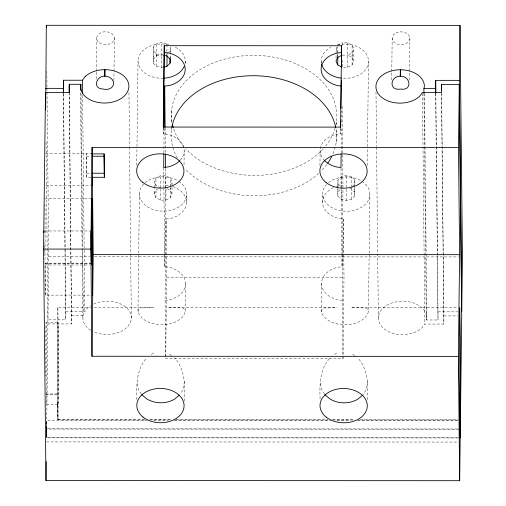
<?xml version="1.0" encoding="UTF-8"?>
<svg xmlns="http://www.w3.org/2000/svg" width="506" height="506" viewBox="0 0 506 506"><rect width="100%" height="100%" fill="white"/><g stroke="black" fill="none" stroke-linecap="round" stroke-linejoin="round"><path stroke-width="0.38" stroke-dasharray="2.53 1.9" d="M457.55 428.968L46.236 428.829L46.337 420.695L147.391 420.726M459.227 429.189L46.331 429.05L46.229 437.184L46.166 431.321M46.527 437.051L47.925 323.922L46.103 141.326M48.677 249.774L47.975 319.849L65.704 319.855L65.16 250.185M144.716 419.683L57.867 419.651L57.576 392.175A41.372 0.474 -90 0 1 57.741 326.357A41.372 0.474 -90 0 1 58.399 358.292A41.372 0.474 -90 0 1 57.829 404.376L57.785 402.909L57.994 419.948L58.576 356.287L57.867 307.446L90.802 307.458M47.925 323.922L71.561 323.929L69.335 93.787M86.583 177.302L86.336 153.875L86.583 177.302L92.415 177.302M96.191 79.107L96.279 72.023M96.285 71.238L96.697 38.178M113.901 80.688L114.008 72.029M114.014 71.245L114.426 38.184M136.734 165.43L136.962 147.259M136.974 146.468L138.024 61.112M136.879 399.651C136.354 385.18 136.399 369.178 146.822 357.824M164.595 254.107L164.728 266.713L169.086 267.219A23.643 17.147 0.7 0 1 185.588 283.531L185.24 311.588C184.051 316.421 179.997 319.754 175.69 321.898A23.421 14.257 0.5 0 1 147.897 321.892C143.47 319.748 139.466 316.364 137.967 311.57L139.416 194.007M163.217 67.203L161.73 67.551L156.506 66.324L153.255 63.105L153.362 46.925L156.55 43.712L161.749 42.485L166.974 43.718L168.055 44.787M153.255 63.105L153.362 46.925M172.002 187.15L171.92 194.019L170.269 197.795L165.86 200.129L160.383 200.129L155.924 197.789L154.191 194.013L154.254 188.675M154.267 187.909L154.343 181.806L155.993 178.03L160.402 175.69L165.879 175.696L170.339 178.03L172.072 181.812L172.015 186.391M153.21 59.132L156.398 55.919L156.55 43.712M156.506 66.324L156.658 54.117L153.407 50.904M155.892 186.417L155.993 178.03M155.924 197.789L156.025 189.402M156.398 55.919L161.597 54.692L161.749 42.485M160.25 187.897L160.402 175.69M161.73 67.551L161.882 55.35L163.368 54.996M160.383 200.129L160.51 189.446M180.307 160.168A23.643 17.147 0.7 0 0 167.695 134.324L163.337 133.824L163.413 127.506M163.868 153.217L164.178 127.936M166.822 55.919L166.974 43.718M164.728 266.713L164.867 255.656M164.874 254.866L165.683 189.295M165.696 188.504L165.563 168.802M165.728 187.903L165.879 175.696M165.86 200.129L166 188.687M333.467 187.675A23.643 17.147 0.7 0 0 322.72 204.297A23.643 17.147 0.7 0 0 339.026 218.522L343.378 219.022L343.991 277.231L342.986 358.602L165.69 358.545L165.082 300.33L166.088 218.959L170.433 218.459A23.643 17.147 0.7 0 0 186.569 203.051A23.643 17.147 0.7 0 0 172.401 186.486M165.709 356.964L166.695 277.174L166.088 218.959M170.073 59.139L170.13 54.559M170.142 53.8L170.225 46.931L170.231 53.959M170.174 58.538L170.218 54.724M171.92 194.019L170.187 190.237L170.218 187.947M170.225 187.188L170.339 178.03M170.269 197.795L170.389 187.878M171.509 129.435L171.534 127.873M171.597 122.395L171.762 109.094M184.026 164.722L184.197 150.636M185.278 63.351L185.304 61.131M184.14 401.15C185.171 386.211 185.379 369.608 174.608 357.831M186.594 202.16L186.695 194.026M319.937 165.551L320.121 150.687M321.19 64.135L321.228 61.175M320.089 398.975C319.514 384.724 319.798 369.038 330.026 357.887M369.159 254.05L368.444 311.652C367.255 316.484 363.194 319.817 358.893 321.961A23.421 14.257 0.5 0 1 331.101 321.949C326.674 319.811 322.67 316.427 321.171 311.633L321.512 283.575A23.643 17.147 0.7 0 1 337.679 267.276L342.024 266.776L342.157 255.713M322.518 202.204L322.619 194.07M336.041 58.133L336.085 54.319M336.098 53.554L336.155 48.974L337.534 45.825M336.212 142.041L336.376 128.739M336.42 124.824L336.458 121.693M337.654 57.406L337.787 46.723M337.85 55.805L337.875 53.522M354.826 186.91L354.712 196.069L351.525 199.282L346.325 200.509L341.101 199.275L337.85 196.062L337.957 179.883L341.145 176.67L346.344 175.443L351.562 176.67L354.82 179.889L354.832 186.151M337.85 196.062L337.957 179.883M324.744 160.763A23.643 17.147 0.7 0 1 336.288 134.381L340.633 133.881L340.696 128.353M342.189 45.154L342.214 42.865L347.692 42.865L352.151 45.205L353.884 48.981L353.732 61.188L352.081 64.964L347.673 67.304L342.189 67.298L342.277 60.435M341.158 153.28L341.461 128.79M341.55 121.68L341.702 109.037M341.145 176.67L340.993 188.871L337.806 192.09M341.101 199.275L341.227 189.358M342.17 254.929L342.979 189.358M342.986 188.567L342.189 105.039M342.986 358.602L342.372 300.393L343.378 219.022M347.692 42.865L347.54 55.072L351.999 57.406L353.732 61.188M346.193 187.65L346.344 175.443M347.673 67.304L347.818 55.097L352.227 52.763L353.884 48.981M346.325 200.509L346.465 189.067M351.999 57.406L352.151 45.205M352.081 64.964L352.227 52.763M351.436 187.353L351.562 176.67M351.525 199.282L351.657 188.599M354.712 196.069L354.725 187.517M354.738 186.752L354.82 179.889M367.217 165.513L367.445 147.335M367.451 146.544L368.507 61.194M367.356 399.734C368.494 385.237 368.172 369.272 357.812 357.894M369.165 253.266L369.899 194.083M391.669 79.999L391.764 72.124M391.777 71.34L392.182 38.279M409.398 80.005L409.911 38.285M423.946 93.237L426.324 319.982L438.019 319.982L437.532 255.846M426.324 319.982L426.817 317.945A24.231 16.679 -0.6 0 0 395.294 302.069A24.231 16.679 -0.6 0 0 382.859 327.736A24.231 16.679 -0.6 0 0 422.067 327.749L424.85 324.049L443.876 324.055L441.656 93.914M91.599 263.392L45.11 263.373L45.053 272.62L45.331 295.118L91.82 295.137M45.331 295.118L45.11 263.373M57.867 307.446L57.286 371.107L57.867 419.651M184.38 381.6L183.248 389.171L180.3 394.054M367.584 381.657L366.452 389.228L363.137 394.731M90.738 330.235A24.231 16.679 -0.6 0 1 82.864 317.831L83.357 315.795L82.674 250.217M137.967 311.57L139.036 308.837L140.232 307.939L153.976 307.616M321.171 311.633L322.24 308.9L323.435 308.002L337.179 307.68M154.191 194.013L155.842 190.231L157.733 189.231M170.414 185.588L172.072 181.812M65.805 311.721L84.831 311.728L87.614 308.027A24.231 16.679 -0.6 0 1 90.416 305.833M153.419 352.929L149.902 355.61M336.617 352.992L333.1 355.667M168.675 52.516L167.081 54.123L164.108 54.819M169.206 51.979L170.269 50.91M352.208 186.537L354.864 183.861M337.806 45.198L342.214 42.865M168.587 307.623L336.749 307.54M351.79 307.686L458.151 307.585M343.03 185.405L338.685 185.904A23.643 17.147 0.7 0 0 336.389 186.543M165.082 300.33L169.428 299.83A23.643 17.147 0.7 0 0 185.588 283.531M342.341 55.097L347.818 55.097M45.641 153.444L92.13 153.463M86.456 156.24L90.827 156.24M86.634 173.235L92.465 173.235M45.856 185.626L90.77 185.645M44.661 198.776L91.94 198.788M44.686 230.964L91.175 230.976M48.753 256.789L89.802 256.801M94.54 256.808L458.487 256.928M44.901 263.145L91.39 263.158M44.8 264.973L89.714 264.986M166.695 277.174L343.991 277.231M93.939 307.458L153.546 307.477M438.12 311.848L457.816 311.854M71.662 315.788L83.357 315.795M443.977 315.921L457.854 315.921M46.065 322.676L57.88 322.683M45.787 393.991L57.608 393.997M45.78 394.313L57.602 394.319M57.975 404.711L46.16 404.711A41.372 0.474 -90 0 0 46.577 355.882A41.372 0.474 -90 0 0 46.008 323.593A41.372 0.474 -90 0 0 45.66 376.23M150.238 419.683L171.559 419.689M176.297 419.695L327.882 419.746M332.619 419.746L354.725 419.752M360.253 419.752L458.151 419.79M57.962 419.872L144.843 419.98M149.548 419.904L171.654 419.91M174.842 419.986L329.589 420.043M332.714 419.967L354.82 419.974M358.014 420.05L458.284 420.088M153.704 420.726L167.916 420.733M174.228 420.733L330.544 420.79M336.863 420.79L350.285 420.796M357.388 420.796L459.233 420.834M47.02 437.184L459.916 437.323M458.619 437.981L46.514 437.842L46.337 420.695M46.463 441.909L458.569 442.048M352.233 307.547L365.952 308.015L367.204 308.913L368.444 311.652M169.029 307.484L182.748 307.952L184.001 308.85L185.24 311.588M165.734 185.348L170.092 185.847M342.372 300.393L338.021 299.894A23.643 17.147 0.7 0 1 321.512 283.575M161.597 54.692L163.09 55.046M156.658 54.117L161.882 55.35M349.924 188.523L351.417 188.877L354.668 192.09M167.005 188.567L170.187 190.237M160.529 187.922L156.076 185.588L154.343 181.806M354.738 355.68L351.227 352.998M171.534 355.617L168.024 352.935M338.002 183.855L341.253 187.075M324.51 394.104L321.487 389.215L320.304 381.644M141.307 394.041L138.283 389.152L137.101 381.581M336.155 48.974L337.888 52.757M44.452 250.166L44.515 255.492M441.453 92.566L443.876 324.055M435.837 93.793L437.526 255.056M435.641 93.237L438.019 319.982M424.464 93.572L425.021 146.531M425.027 147.322L426.134 253.247M426.147 254.037L426.817 317.945M422.434 93.351L424.85 324.049M375.99 91.972L376.559 146.519M376.565 147.309L378.355 317.932M340.576 128.619L340.633 133.881M340.993 168.289L341.885 253.38M341.892 254.17L342.024 266.776M165.133 127.828L165.399 153.04M163.274 127.803L163.337 133.824M163.691 167.442L163.893 187.138M163.906 187.922L164.589 253.323M128.967 92.68L129.53 146.43M129.536 147.221L131.326 317.844M82.56 95.254L84.173 249.401M84.186 250.192L84.831 311.728M81.036 93.787L82.661 249.433M80.505 92.661L82.13 247.598M82.136 248.389L82.864 317.831M69.139 92.44L71.561 323.929M63.522 93.667L65.147 249.395M63.339 93.901L65.704 319.855M46.805 71.15L46.976 86.956M46.982 87.747L48.665 248.218M46.331 429.05L46.419 437.228M46.172 422.548L46.236 428.829M171.895 121.642A82.744 60.012 0.7 0 1 255.517 55.394A82.744 60.012 0.7 0 1 335.965 124.621M335.067 128.265A82.744 60.012 0.7 0 1 325.168 146.557M323.226 148.789A82.744 60.012 0.7 0 1 185.696 148.745M183.71 146.512A82.744 60.012 0.7 0 1 173.204 127.48M93.642 304.043A24.231 16.679 -0.6 0 1 125.57 306.94A24.231 16.679 -0.6 0 1 124.792 329.134A24.231 16.679 -0.6 0 1 92.687 331.329M44.901 204.038A30.139 0.342 -90 0 1 44.952 207.909L45.078 222.109A30.145 0.342 -90 0 1 44.901 262.291M44.427 248.003A30.139 0.342 -90 0 1 44.389 242.475M336.079 129.492A82.744 60.012 0.7 0 1 335.396 146.424M335.212 147.151A82.744 60.012 0.7 0 1 332.746 154.311M326.806 164.488A82.744 60.012 0.7 0 1 320.899 171.306M318.691 173.406A82.744 60.012 0.7 0 1 184.937 168.53M177.378 158.188A82.744 60.012 0.7 0 1 171.73 127.974M361.935 181.338A23.643 17.147 0.7 0 1 364.681 204.93A23.643 17.147 0.7 0 1 332.341 207.852A23.643 17.147 0.7 0 1 326.509 184.538M328.565 182.603A23.643 17.147 0.7 0 1 361.309 180.939M337.388 44.876A23.643 17.147 0.7 0 1 368.387 59.575A23.643 17.147 0.7 0 1 342.088 78.196M321.335 62.706A23.643 17.147 0.7 0 1 330.829 47.305M178.732 181.274A23.643 17.147 0.7 0 1 170.8 210.262A23.643 17.147 0.7 0 1 139.789 190.838A23.643 17.147 0.7 0 1 178.106 180.876M163.318 78.24A23.643 17.147 0.7 0 1 138.189 58.962A23.643 17.147 0.7 0 1 168.795 44.819M175.411 47.254A23.643 17.147 0.7 0 1 185.114 63.427M394.731 33.731L393.339 35.066A8.868 6.433 0.7 0 0 399.955 44.654A8.868 6.433 0.7 0 0 409.594 36.622L408.69 35.072A8.868 6.433 0.7 0 0 394.731 33.731M99.34 42.725A8.868 6.433 0.7 0 0 114.141 39.847A8.868 6.433 0.7 0 0 103.199 31.967A8.868 6.433 0.7 0 0 99.34 42.725"/><path stroke-width="0.76" d="M423.946 93.237L423.895 88.493L424.389 86.456A24.231 16.679 -0.6 0 0 392.871 70.581A24.231 16.679 -0.6 0 0 380.436 96.248A24.231 16.679 -0.6 0 0 419.645 96.26L422.428 92.56L441.453 92.566L441.555 84.426L459.284 84.432L461.706 315.927L460.201 437.981L459.827 420.005L460.352 390.904L460.384 339.406L459.733 307.585L459.151 371.246L460.15 442.048L459.676 480.7L45.989 480.561L43.567 249.072L45.496 92.434L69.139 92.44L69.24 84.3L80.935 84.306L80.998 90.625M45.679 109.821L46.324 25.3L460.011 25.439L462.433 256.928L461.757 311.854L459.334 80.365L460.011 25.439M45.989 480.561L46.223 461.466M63.326 93.11L63.377 80.233L82.402 80.239L85.191 76.539M458.506 147.499L459.625 254.67L458.373 356.382L91.965 356.256L90.84 249.085L92.098 147.373L458.506 147.499L459.284 84.432M91.965 356.256L93.218 254.543L92.415 177.302L104.344 177.309L104.097 153.881L92.168 153.881L92.13 153.463L92.351 185.645L92.415 177.302M164.273 45.685L163.267 127.057L340.557 127.114L341.563 45.742L164.273 45.685L163.413 127.506M163.855 154.007L163.691 167.442L168.036 166.942A23.643 17.147 0.7 0 0 179.788 160.718M164.184 127.151L164.697 86.071L169.042 85.571A23.643 17.147 0.7 0 0 185.202 69.265A23.643 17.147 0.7 0 0 168.7 52.953L164.342 52.453M163.957 67.026L166.929 66.324L167.062 55.647M166.929 66.324L170.117 63.111L170.174 58.538M341.556 66.963L337.736 64.964L337.837 56.571M340.709 127.563L340.785 121.244M340.943 108.607L341.297 80.163M341.449 67.526L341.563 45.742M341.152 154.071L340.981 167.499L336.629 166.999A23.643 17.147 0.7 0 1 324.744 160.763M435.641 93.237L435.691 80.359L459.334 80.365M43.858 232.69L43.895 230.964L43.94 231.691M104.729 76.14L104.875 69.67L104.944 76.096C117.563 77.405 115.792 91.915 102.781 88.986C92.237 88.708 96.229 75.641 104.944 76.096M400.214 76.242L400.366 69.771L400.436 76.197C410.847 76.001 412.592 91.169 400.569 89.056C388.652 91.213 389.822 76.064 400.436 76.197M80.935 84.306L80.441 86.343A24.231 16.679 -0.6 0 0 111.965 102.218A24.231 16.679 -0.6 0 0 124.394 76.551A24.231 16.679 -0.6 0 0 85.191 76.539M179.358 395.148L174.734 399.025A23.421 19.298 1 0 1 146.949 399.019L141.686 394.655M362.562 395.211L357.938 399.089A23.421 19.298 1 0 1 330.146 399.082L324.89 394.712M342.062 55.065L337.654 57.406L336.003 61.182L337.736 64.964M341.639 52.51L337.293 53.01A23.643 17.147 0.7 0 0 321.127 69.316A23.643 17.147 0.7 0 0 337.635 85.628L341.259 86.045M45.546 88.36L63.275 88.367M423.895 88.493L435.596 88.493M92.282 156.24L104.211 156.246M92.465 173.235L104.394 173.242M43.567 249.072L90.84 249.085M93.218 254.543L459.625 254.67M163.836 55.217L166.822 55.919L170.073 59.139L170.117 63.111M458.373 356.382L459.676 480.7M441.555 84.426L441.611 89.96M435.691 80.359L435.824 93.009M164.697 86.071L165.12 127.038M165.405 153.83L165.551 168.011M104.097 153.881L104.344 177.309M92.098 147.373L92.168 153.881M82.402 80.239L82.548 93.673M69.24 84.3L69.328 92.996M63.377 80.233L63.509 92.876M46.324 25.3L46.35 27.672M335.642 126.083A82.744 60.012 0.7 0 1 335.276 127.537M173.204 127.48A82.744 60.012 0.7 0 1 172.451 124.565M331.772 156.398A82.744 60.012 0.7 0 1 327.743 163.179M171.863 127.24A82.744 60.012 0.7 0 1 253.234 75.723A82.744 60.012 0.7 0 1 335.68 127.297M341.348 78.12A23.643 17.147 0.7 0 1 321.639 64.243M184.203 66.431A23.643 17.147 0.7 0 1 164.058 78.196M91.112 236.239L91.39 263.158L91.175 230.976L91.112 236.239M92.326 268.654L92.611 295.137L92.389 263.392L92.326 268.654M91.871 261.596L91.719 249.42A30.139 0.342 -90 0 1 91.744 206.809A30.139 0.342 -90 0 1 92.231 207.922L92.358 222.128A30.145 0.342 -90 0 1 92.269 256.966A30.145 0.342 -90 0 1 91.871 261.596M326.066 182.502A23.643 17.147 0.7 0 0 366.047 176.341A23.643 17.147 0.7 0 0 338.419 154.26A23.643 17.147 0.7 0 0 326.066 182.502M142.863 182.438A23.643 17.147 0.7 0 0 182.843 176.278A23.643 17.147 0.7 0 0 155.215 154.197A23.643 17.147 0.7 0 0 142.863 182.438M326.199 417.108A23.643 17.147 0.7 0 0 366.186 410.948A23.643 17.147 0.7 0 0 338.558 388.867A23.643 17.147 0.7 0 0 326.199 417.108M142.996 417.045A23.643 17.147 0.7 0 0 182.982 410.885A23.643 17.147 0.7 0 0 155.355 388.804A23.643 17.147 0.7 0 0 142.996 417.045"/></g></svg>
